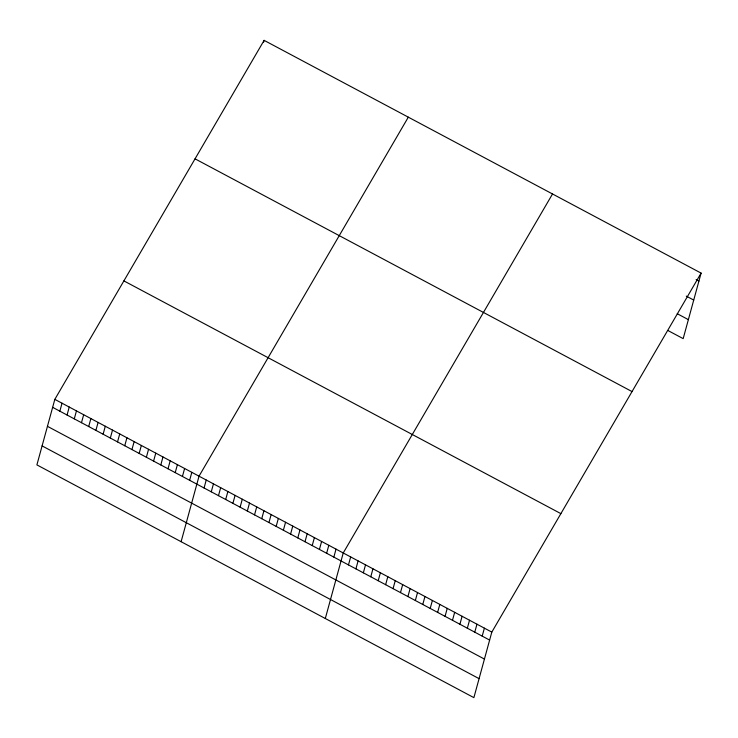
<?xml version="1.0" encoding="UTF-8"?>
<svg xmlns="http://www.w3.org/2000/svg" width="738" height="738" viewBox="0 0 738 738"><rect width="100%" height="100%" fill="white"/><g stroke="black" fill="none" stroke-linecap="round" stroke-linejoin="round"><path stroke-width="1.11" d="M54.824 399.369L36.9 464.894L473.888 697.641L491.812 632.106L701.1 273.106L264.112 40.359L54.824 399.369L491.812 632.106M59.852 411.177L62.038 403.206M67.066 415.024L69.243 407.044M74.28 418.861L76.457 410.891M81.484 422.699L83.671 414.728M88.698 426.536L90.875 418.566M95.903 430.383L98.089 422.404M103.117 434.221L105.294 426.25M110.331 438.058L112.508 430.088M117.536 441.905L119.722 433.926M124.75 445.743L126.927 437.772M131.954 449.58L134.141 441.61M139.168 453.418L141.355 445.448M146.382 457.265L148.559 449.294M263.567 42.352L264.112 40.359M153.587 461.102L155.773 453.132M160.801 464.94L162.978 456.97M168.015 468.787L170.192 460.807M175.22 472.624L177.406 464.654M182.434 476.462L184.611 468.492M189.638 480.3L191.825 472.329M181.105 541.701L199.029 476.176L408.317 117.167M204.066 487.984L206.243 480.014M211.271 491.822L213.457 483.851M218.485 495.668L220.662 487.689M225.69 499.506L227.876 491.536M232.904 503.344L235.081 495.373M240.118 507.19L242.295 499.211M247.322 511.028L249.509 503.058M254.536 514.866L256.713 506.895M261.741 518.703L263.927 510.733M268.955 522.55L271.132 514.57M276.169 526.388L278.346 518.417M283.374 530.225L285.56 522.255M290.587 534.072L292.765 526.093M297.792 537.91L299.979 529.939M305.006 541.747L307.183 533.777M312.22 545.585L314.397 537.615M319.425 549.432L321.611 541.452M326.639 553.269L328.816 545.299M333.844 557.107L336.03 549.137M325.31 618.509L343.235 552.974L552.522 193.974M348.484 564.902L350.67 556.932M355.919 568.86L358.096 560.889M363.345 572.817L365.522 564.847M370.771 576.775L372.958 568.804M378.197 580.732L380.384 572.762M385.633 584.69L387.81 576.719M393.059 588.647L395.236 580.677M400.485 592.605L402.671 584.634M407.92 596.562L410.097 588.592M415.346 600.52L417.524 592.54M422.773 604.477L424.959 596.498M430.199 608.426L432.385 600.455M437.634 612.383L439.811 604.413M445.06 616.341L447.237 608.37M452.486 620.298L454.673 612.328M459.922 624.256L462.099 616.285M467.348 628.213L469.525 620.243M474.774 632.171L476.96 624.2M482.2 636.128L484.386 628.158M701.1 273.106L683.176 338.631L668.314 330.716M696.137 279.591L698.923 281.077M686.294 296.113L693.72 300.071M677.226 313.705L688.37 319.637M195.044 158.836L632.032 391.574M123.892 280.892L560.88 513.639M52.647 407.339L489.635 640.086M47.453 426.333L484.442 659.08M42.094 445.9L479.082 678.646"/></g></svg>
